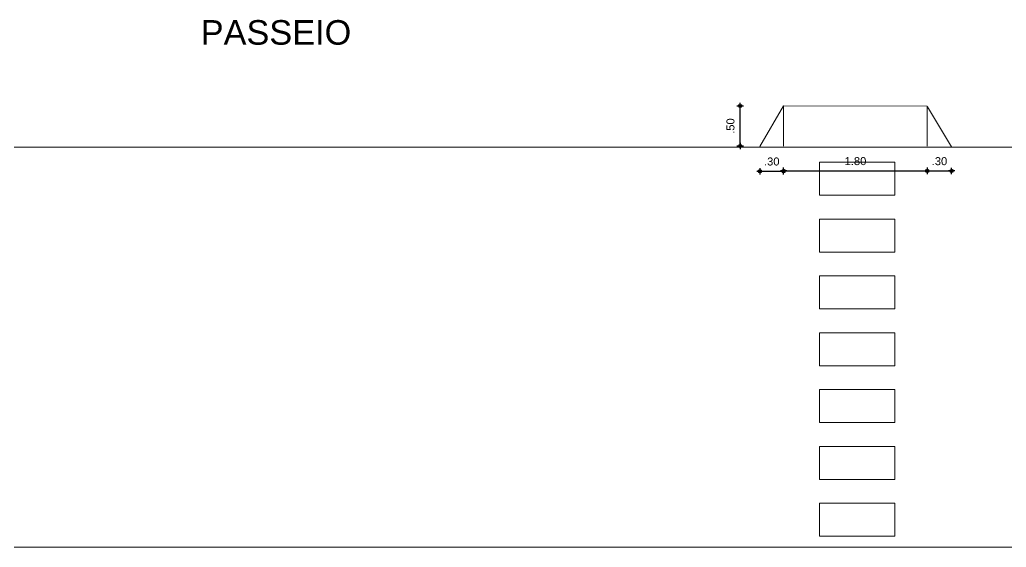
# Model space of a CAD drawing. Header units: millimetres. Extents: x 2426 to 2585, y 1215 to 1309.
# Drawn here: x 2520.18 to 2532.51, y 1288.34 to 1294.93 of the extents above; entities that cross this region are included whole.
import ezdxf

# ---------------------------------------------------------------- set-up
doc = ezdxf.new("R2010")
doc.units = ezdxf.units.MM
for name, color, linetype in [('02', 2, 'Continuous'), ('08', 8, 'Continuous'), ('A-PEN-B', 5, 'Continuous'), ('A-PEN-M', 6, 'Continuous'), ('TEXTO2', 3, 'Continuous')]:
    doc.layers.add(name, color=color, linetype=linetype)
doc.styles.add('CARIMBO_DADOS', font='arial.ttf', dxfattribs={"height": 0.1})
doc.styles.add('SANSSERIF', font='sas_____.pfb', dxfattribs={"height": 1})
doc.dimstyles.new('COTAS_EXTERNAS', dxfattribs={"dimtxt": 0.1, "dimasz": 0.01, "dimexe": 0, "dimexo": 0, "dimgap": 0.07, "dimtad": 1, "dimzin": 5, "dimdsep": 46, "dimtxsty": 'CARIMBO_DADOS', "dimblk1": 'CIRCULOS', "dimblk2": 'CIRCULOS', "dimsah": 1, "dimcen": 0, "dimse1": 1, "dimse2": 1, "dimclrd": 8, "dimclre": 8, "dimclrt": 230, "dimadec": 0, "dimazin": 0, "dimtfac": 100, "dimtix": 1, "dimtmove": 2, "dimatfit": 3, "dimldrblk": 'CIRCULOS', "dimfxl": 0, "dimtolj": 1, "dimtzin": 5, "dimarcsym": 0})

# ---------------------------------------------------------------- blocks, each defined once
blk = doc.blocks.new('CIRCULOS')
at = {"layer": 'A-PEN-M'}
for p, q in [((-4, 0), (4, 0)), ((0, 4), (0, -4))]:
    blk.add_line(p, q, dxfattribs=at)
for radius in [2, 1]:
    blk.add_circle((0, 0), radius, dxfattribs=at)
blk = doc.blocks.new('*D217')
at = {"layer": 'A-PEN-B', "color": 8, "lineweight": -2, "ltscale": 0.25, "transparency": 16777216}
blk.add_line((2529.184, 1293.362), (2529.184, 1293.843), dxfattribs=at)
at = {"layer": 'Defpoints', "color": 0, "ltscale": 0.25, "transparency": 16777216}
for p in [(2529.184, 1293.853), (2529.727, 1293.853), (2529.727, 1293.352)]:
    blk.add_point(p, dxfattribs=at)
at = {"layer": 'A-PEN-B', "color": 8, "lineweight": -2, "ltscale": 0.25, "transparency": 16777216, "xscale": 0.01, "yscale": 0.01, "zscale": 0.01}
for p, rotation in [((2529.184, 1293.853), 90), ((2529.184, 1293.352), 270)]:
    blk.add_blockref('CIRCULOS', p, dxfattribs=dict(at, rotation=rotation))
at = {"layer": 'A-PEN-B', "color": 230, "ltscale": 0.25, "transparency": 16777216, "insert": (2529.063, 1293.602), "char_height": 0.1, "attachment_point": 5, "rotation": 90, "style": 'CARIMBO_DADOS'}
blk.add_mtext('\\A1;.50', dxfattribs=at)
blk = doc.blocks.new('*D218')
at = {"layer": 'A-PEN-B', "color": 8, "lineweight": -2, "ltscale": 0.25, "transparency": 16777216}
for p, q in [((2529.421, 1293.038), (2529.411, 1293.038)), ((2529.431, 1293.038), (2529.727, 1293.038)), ((2529.737, 1293.038), (2529.747, 1293.038))]:
    blk.add_line(p, q, dxfattribs=at)
at = {"layer": 'Defpoints', "color": 0, "ltscale": 0.25, "transparency": 16777216}
for p in [(2529.431, 1293.346), (2529.727, 1293.352), (2529.727, 1293.038)]:
    blk.add_point(p, dxfattribs=at)
at = {"layer": 'A-PEN-B', "color": 8, "lineweight": -2, "ltscale": 0.25, "transparency": 16777216, "xscale": 0.01, "yscale": 0.01, "zscale": 0.01}
blk.add_blockref('CIRCULOS', (2529.431, 1293.038), dxfattribs=at)
at = {"layer": 'A-PEN-B', "color": 8, "lineweight": -2, "ltscale": 0.25, "transparency": 16777216, "xscale": 0.01, "yscale": 0.01, "zscale": 0.01, "rotation": 180}
blk.add_blockref('CIRCULOS', (2529.727, 1293.038), dxfattribs=at)
at = {"layer": 'A-PEN-B', "color": 230, "ltscale": 0.25, "transparency": 16777216, "insert": (2529.579, 1293.159), "char_height": 0.1, "attachment_point": 5, "style": 'CARIMBO_DADOS'}
blk.add_mtext('\\A1;.30', dxfattribs=at)
blk = doc.blocks.new('*D219')
at = {"layer": 'A-PEN-B', "color": 8, "lineweight": -2, "ltscale": 0.25, "transparency": 16777216}
blk.add_line((2529.737, 1293.043), (2531.512, 1293.043), dxfattribs=at)
at = {"layer": 'Defpoints', "color": 0, "ltscale": 0.25, "transparency": 16777216}
for p in [(2529.727, 1293.352), (2531.522, 1293.349), (2531.522, 1293.043)]:
    blk.add_point(p, dxfattribs=at)
at = {"layer": 'A-PEN-B', "color": 8, "lineweight": -2, "ltscale": 0.25, "transparency": 16777216, "xscale": 0.01, "yscale": 0.01, "zscale": 0.01, "rotation": 180}
blk.add_blockref('CIRCULOS', (2529.727, 1293.043), dxfattribs=at)
at = {"layer": 'A-PEN-B', "color": 8, "lineweight": -2, "ltscale": 0.25, "transparency": 16777216, "xscale": 0.01, "yscale": 0.01, "zscale": 0.01}
blk.add_blockref('CIRCULOS', (2531.522, 1293.043), dxfattribs=at)
at = {"layer": 'A-PEN-B', "color": 230, "ltscale": 0.25, "transparency": 16777216, "insert": (2530.625, 1293.164), "char_height": 0.1, "attachment_point": 5, "style": 'CARIMBO_DADOS'}
blk.add_mtext('\\A1;1.80', dxfattribs=at)
blk = doc.blocks.new('*D220')
at = {"layer": 'A-PEN-B', "color": 8, "lineweight": -2, "ltscale": 0.25, "transparency": 16777216}
for p, q in [((2531.512, 1293.042), (2531.502, 1293.042)), ((2531.522, 1293.042), (2531.827, 1293.042)), ((2531.837, 1293.042), (2531.847, 1293.042))]:
    blk.add_line(p, q, dxfattribs=at)
at = {"layer": 'Defpoints', "color": 0, "ltscale": 0.25, "transparency": 16777216}
for p in [(2531.522, 1293.349), (2531.827, 1293.341), (2531.827, 1293.042)]:
    blk.add_point(p, dxfattribs=at)
at = {"layer": 'A-PEN-B', "color": 8, "lineweight": -2, "ltscale": 0.25, "transparency": 16777216, "xscale": 0.01, "yscale": 0.01, "zscale": 0.01}
blk.add_blockref('CIRCULOS', (2531.522, 1293.042), dxfattribs=at)
at = {"layer": 'A-PEN-B', "color": 8, "lineweight": -2, "ltscale": 0.25, "transparency": 16777216, "xscale": 0.01, "yscale": 0.01, "zscale": 0.01, "rotation": 180}
blk.add_blockref('CIRCULOS', (2531.827, 1293.042), dxfattribs=at)
at = {"layer": 'A-PEN-B', "color": 230, "ltscale": 0.25, "transparency": 16777216, "insert": (2531.675, 1293.163), "char_height": 0.1, "attachment_point": 5, "style": 'CARIMBO_DADOS'}
blk.add_mtext('\\A1;.30', dxfattribs=at)

msp = doc.modelspace()

# ---------------------------------------------------------------- linework, layer by layer
at = {"layer": '02', "color": 0, "lineweight": 5}
for p, q in [((2511.23, 1293.34), (2525.23, 1293.34)), ((2525.23, 1293.34), (2543.73, 1293.34)), ((2511.23, 1288.34), (2525.23, 1288.34)), ((2525.23, 1288.34), (2537.08, 1288.34))]:
    msp.add_line(p, q, dxfattribs=at)
for points in [[(2530.174, 1292.738), (2530.174, 1293.151), (2531.119, 1293.151), (2531.119, 1292.738)], [(2530.174, 1292.028), (2530.174, 1292.441), (2531.119, 1292.441), (2531.119, 1292.028)], [(2530.174, 1291.318), (2530.174, 1291.731), (2531.119, 1291.731), (2531.119, 1291.318)], [(2530.174, 1290.608), (2530.174, 1291.02), (2531.119, 1291.02), (2531.119, 1290.608)], [(2530.174, 1289.898), (2530.174, 1290.31), (2531.119, 1290.31), (2531.119, 1289.898)], [(2530.174, 1289.188), (2530.174, 1289.6), (2531.119, 1289.6), (2531.119, 1289.188)], [(2530.174, 1288.478), (2530.174, 1288.89), (2531.119, 1288.89), (2531.119, 1288.478)]]:
    msp.add_lwpolyline(points, close=True, dxfattribs=at)
at = {"layer": '08', "color": 253, "lineweight": 15}
for p, q in [((2529.727, 1293.853), (2529.727, 1293.352)), ((2531.522, 1293.85), (2531.522, 1293.349))]:
    msp.add_line(p, q, dxfattribs=at)
for points in [[(2529.431, 1293.346), (2529.727, 1293.853), (2531.522, 1293.85), (2531.522, 1293.85)], [(2531.522, 1293.85), (2531.527, 1293.843), (2531.827, 1293.341)]]:
    msp.add_lwpolyline(points, dxfattribs=at)

# ---------------------------------------------------------------- texts
at = {"layer": 'TEXTO2', "color": 0, "lineweight": 15, "style": 'SANSSERIF'}
msp.add_text('PASSEIO', height=0.3068, dxfattribs=at).set_placement((2522.442, 1294.619))

# ---------------------------------------------------------------- dimensions: what is measured, and where the dimension line sits
at = {"layer": 'A-PEN-B', "color": 6, "ltscale": 0.25}
for base, p1, p2, angle, picture, middle in [((2529.184, 1293.853), (2529.727, 1293.352), (2529.727, 1293.853), 90, '*D217', (2529.063, 1293.602)), ((2529.727, 1293.038), (2529.431, 1293.346), (2529.727, 1293.352), 180, '*D218', (2529.579, 1293.159)), ((2531.5224, 1293.0433), (2529.7268, 1293.3516), (2531.5224, 1293.3487), 180, '*D219', (2530.6246, 1293.1643)), ((2531.8273, 1293.0418), (2531.5224, 1293.3487), (2531.8273, 1293.3412), 180, '*D220', (2531.6748, 1293.1629))]:
    dim = msp.add_linear_dim(base=base, p1=p1, p2=p2, angle=angle, dimstyle='COTAS_EXTERNAS', override={"dimfxl": 0}, dxfattribs=at)
    dim.commit()
    dim.dimension.update_dxf_attribs({"geometry": picture, "text_midpoint": middle})

doc.saveas('drawing.dxf')
